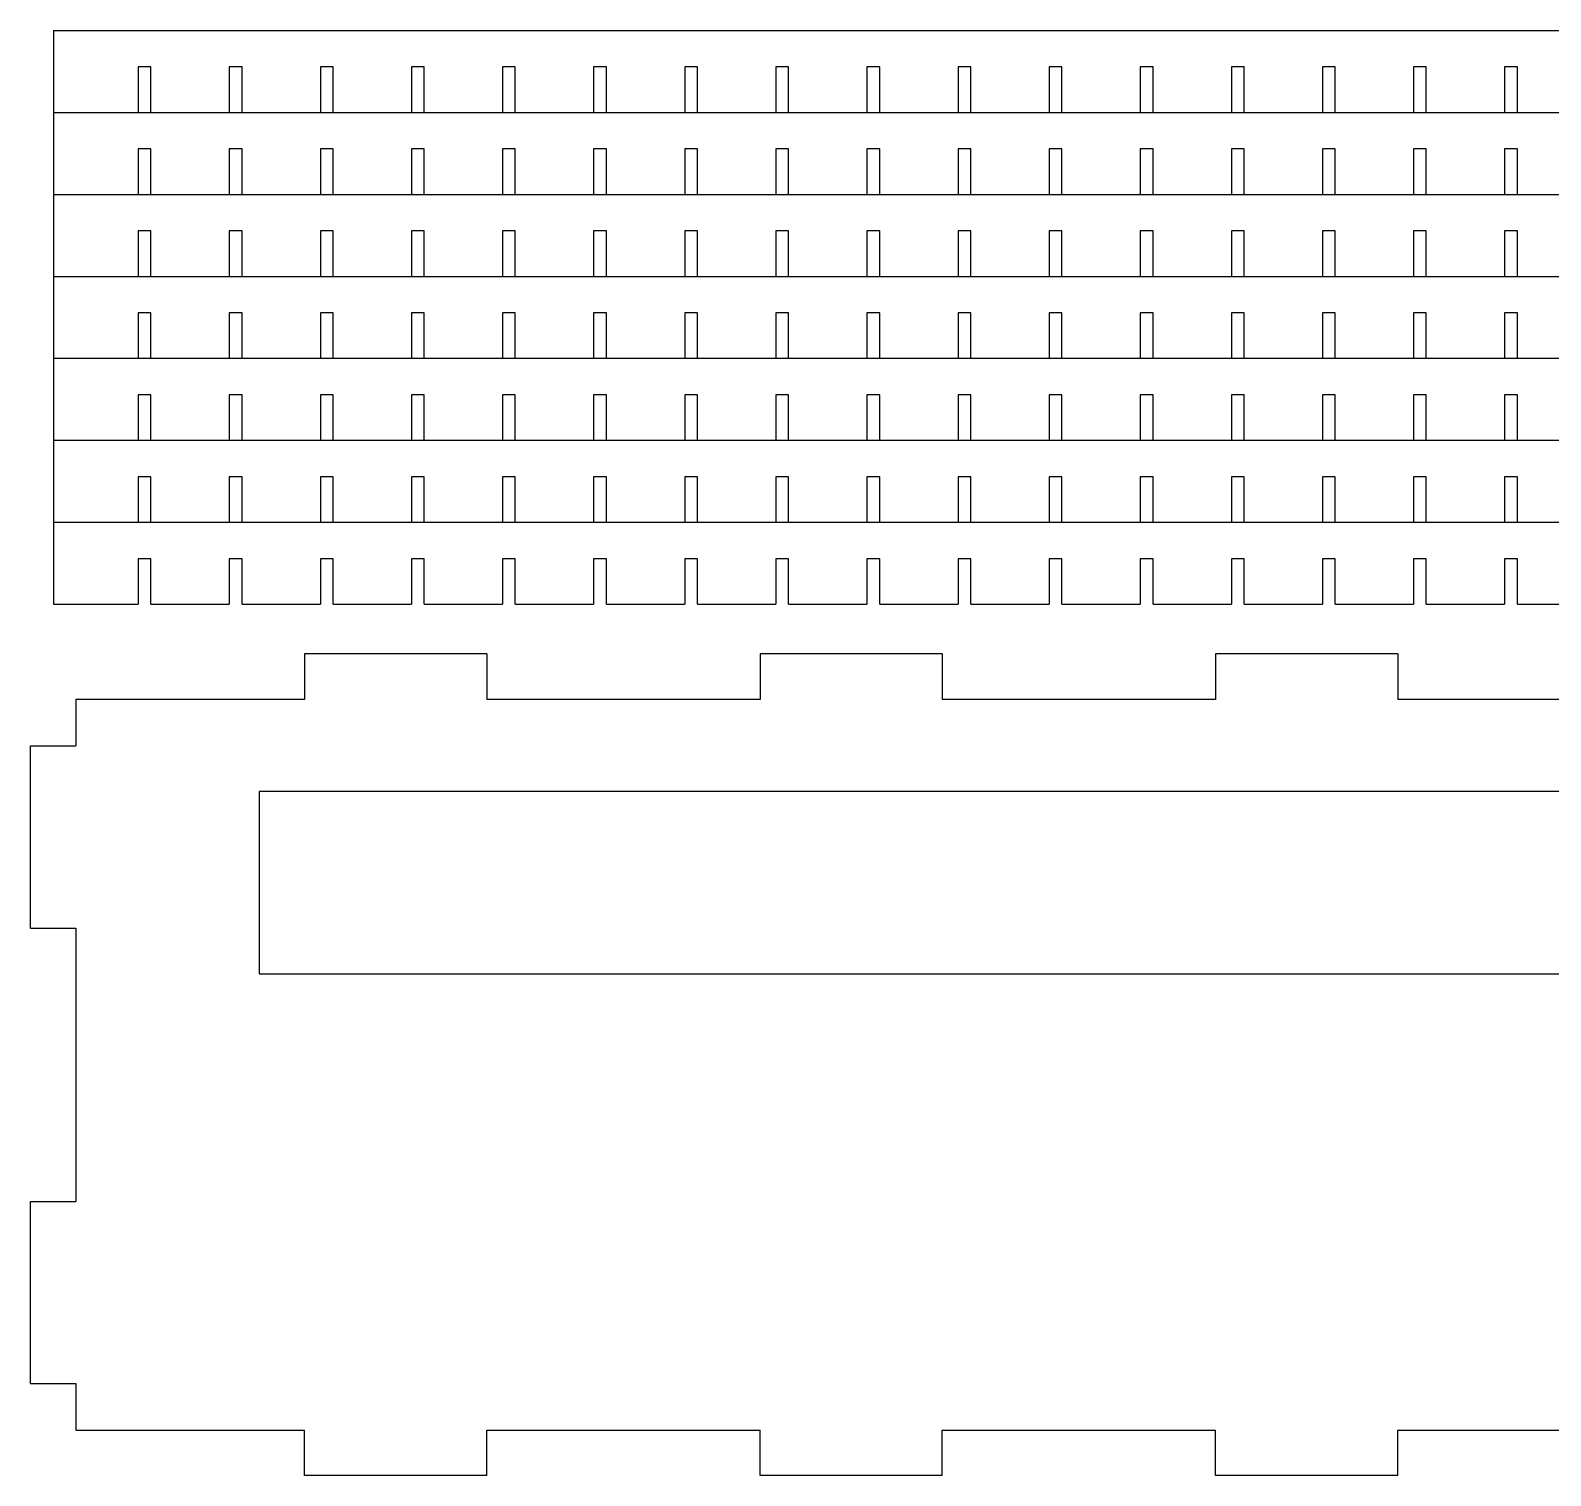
# Model space of a CAD drawing. Header units: millimetres. Extents: x 131 to 461, y 86 to 340.
# Drawn here: x 130.5 to 297.4, y 86.1 to 244.7 of the extents above; entities that cross this region are included whole.
import ezdxf

# ---------------------------------------------------------------- set-up
doc = ezdxf.new("R2010")
doc.units = ezdxf.units.MM

msp = doc.modelspace()

# ---------------------------------------------------------------- linework, layer by layer
at = {"color": 7, "linetype": 'Continuous', "lineweight": 25}
for p, q in [((133.04, 244.71), (453.04, 244.71)), ((133.04, 244.71), (133.04, 235.71)), ((143.74, 240.71), (142.34, 240.71)), ((142.34, 240.71), (142.34, 235.71)), ((143.74, 235.71), (143.74, 240.71)), ((153.74, 240.71), (152.34, 240.71)), ((152.34, 240.71), (152.34, 235.71)), ((153.74, 235.71), (153.74, 240.71)), ((163.74, 240.71), (162.34, 240.71)), ((162.34, 240.71), (162.34, 235.71)), ((163.74, 235.71), (163.74, 240.71)), ((173.74, 240.71), (172.34, 240.71)), ((172.34, 240.71), (172.34, 235.71)), ((173.74, 235.71), (173.74, 240.71)), ((183.74, 240.71), (182.34, 240.71)), ((182.34, 240.71), (182.34, 235.71)), ((183.74, 235.71), (183.74, 240.71)), ((193.74, 240.71), (192.34, 240.71)), ((192.34, 240.71), (192.34, 235.71)), ((193.74, 235.71), (193.74, 240.71)), ((203.74, 240.71), (202.34, 240.71)), ((202.34, 240.71), (202.34, 235.71)), ((203.74, 235.71), (203.74, 240.71)), ((213.74, 240.71), (212.34, 240.71)), ((212.34, 240.71), (212.34, 235.71)), ((213.74, 235.71), (213.74, 240.71)), ((223.74, 240.71), (222.34, 240.71)), ((222.34, 240.71), (222.34, 235.71)), ((223.74, 235.71), (223.74, 240.71)), ((233.74, 240.71), (232.34, 240.71)), ((232.34, 240.71), (232.34, 235.71)), ((233.74, 235.71), (233.74, 240.71)), ((243.74, 240.71), (242.34, 240.71)), ((242.34, 240.71), (242.34, 235.71)), ((243.74, 235.71), (243.74, 240.71)), ((253.74, 240.71), (252.34, 240.71)), ((252.34, 240.71), (252.34, 235.71)), ((253.74, 235.71), (253.74, 240.71)), ((263.74, 240.71), (262.34, 240.71)), ((262.34, 240.71), (262.34, 235.71)), ((263.74, 235.71), (263.74, 240.71)), ((273.74, 240.71), (272.34, 240.71)), ((272.34, 240.71), (272.34, 235.71)), ((273.74, 235.71), (273.74, 240.71)), ((283.74, 240.71), (282.34, 240.71)), ((282.34, 240.71), (282.34, 235.71)), ((283.74, 235.71), (283.74, 240.71)), ((293.74, 240.71), (292.34, 240.71)), ((292.34, 240.71), (292.34, 235.71)), ((293.74, 235.71), (293.74, 240.71)), ((133.04, 235.71), (142.34, 235.71)), ((133.04, 235.71), (453.04, 235.71)), ((133.04, 235.71), (133.04, 226.71)), ((143.74, 235.71), (152.34, 235.71)), ((153.74, 235.71), (162.34, 235.71)), ((163.74, 235.71), (172.34, 235.71)), ((173.74, 235.71), (182.34, 235.71)), ((183.74, 235.71), (192.34, 235.71)), ((193.74, 235.71), (202.34, 235.71)), ((203.74, 235.71), (212.34, 235.71)), ((213.74, 235.71), (222.34, 235.71)), ((223.74, 235.71), (232.34, 235.71)), ((233.74, 235.71), (242.34, 235.71)), ((243.74, 235.71), (252.34, 235.71)), ((253.74, 235.71), (262.34, 235.71)), ((263.74, 235.71), (272.34, 235.71)), ((273.74, 235.71), (282.34, 235.71)), ((283.74, 235.71), (292.34, 235.71)), ((293.74, 235.71), (302.34, 235.71)), ((143.74, 231.71), (142.34, 231.71)), ((142.34, 231.71), (142.34, 226.71)), ((143.74, 226.71), (143.74, 231.71)), ((153.74, 231.71), (152.34, 231.71)), ((152.34, 231.71), (152.34, 226.71)), ((153.74, 226.71), (153.74, 231.71)), ((163.74, 231.71), (162.34, 231.71)), ((162.34, 231.71), (162.34, 226.71)), ((163.74, 226.71), (163.74, 231.71)), ((173.74, 231.71), (172.34, 231.71)), ((172.34, 231.71), (172.34, 226.71)), ((173.74, 226.71), (173.74, 231.71)), ((183.74, 231.71), (182.34, 231.71)), ((182.34, 231.71), (182.34, 226.71)), ((183.74, 226.71), (183.74, 231.71)), ((193.74, 231.71), (192.34, 231.71)), ((192.34, 231.71), (192.34, 226.71)), ((193.74, 226.71), (193.74, 231.71)), ((203.74, 231.71), (202.34, 231.71)), ((202.34, 231.71), (202.34, 226.71)), ((203.74, 226.71), (203.74, 231.71)), ((213.74, 231.71), (212.34, 231.71)), ((212.34, 231.71), (212.34, 226.71)), ((213.74, 226.71), (213.74, 231.71)), ((223.74, 231.71), (222.34, 231.71)), ((222.34, 231.71), (222.34, 226.71)), ((223.74, 226.71), (223.74, 231.71)), ((233.74, 231.71), (232.34, 231.71)), ((232.34, 231.71), (232.34, 226.71)), ((233.74, 226.71), (233.74, 231.71)), ((243.74, 231.71), (242.34, 231.71)), ((242.34, 231.71), (242.34, 226.71)), ((243.74, 226.71), (243.74, 231.71)), ((253.74, 231.71), (252.34, 231.71)), ((252.34, 231.71), (252.34, 226.71)), ((253.74, 226.71), (253.74, 231.71)), ((263.74, 231.71), (262.34, 231.71)), ((262.34, 231.71), (262.34, 226.71)), ((263.74, 226.71), (263.74, 231.71)), ((273.74, 231.71), (272.34, 231.71)), ((272.34, 231.71), (272.34, 226.71)), ((273.74, 226.71), (273.74, 231.71)), ((283.74, 231.71), (282.34, 231.71)), ((282.34, 231.71), (282.34, 226.71)), ((283.74, 226.71), (283.74, 231.71)), ((293.74, 231.71), (292.34, 231.71)), ((292.34, 231.71), (292.34, 226.71)), ((293.74, 226.71), (293.74, 231.71)), ((133.04, 226.71), (453.04, 226.71)), ((133.04, 226.71), (133.04, 217.71)), ((133.04, 226.71), (142.34, 226.71)), ((143.74, 226.71), (152.34, 226.71)), ((153.74, 226.71), (162.34, 226.71)), ((163.74, 226.71), (172.34, 226.71)), ((173.74, 226.71), (182.34, 226.71)), ((183.74, 226.71), (192.34, 226.71)), ((193.74, 226.71), (202.34, 226.71)), ((203.74, 226.71), (212.34, 226.71)), ((213.74, 226.71), (222.34, 226.71)), ((223.74, 226.71), (232.34, 226.71)), ((233.74, 226.71), (242.34, 226.71)), ((243.74, 226.71), (252.34, 226.71)), ((253.74, 226.71), (262.34, 226.71)), ((263.74, 226.71), (272.34, 226.71)), ((273.74, 226.71), (282.34, 226.71)), ((283.74, 226.71), (292.34, 226.71)), ((293.74, 226.71), (302.34, 226.71)), ((143.74, 222.71), (142.34, 222.71)), ((142.34, 222.71), (142.34, 217.71)), ((143.74, 217.71), (143.74, 222.71)), ((153.74, 222.71), (152.34, 222.71)), ((152.34, 222.71), (152.34, 217.71)), ((153.74, 217.71), (153.74, 222.71)), ((163.74, 222.71), (162.34, 222.71)), ((162.34, 222.71), (162.34, 217.71)), ((163.74, 217.71), (163.74, 222.71)), ((173.74, 222.71), (172.34, 222.71)), ((172.34, 222.71), (172.34, 217.71)), ((173.74, 217.71), (173.74, 222.71)), ((183.74, 222.71), (182.34, 222.71)), ((182.34, 222.71), (182.34, 217.71)), ((183.74, 217.71), (183.74, 222.71)), ((193.74, 222.71), (192.34, 222.71)), ((192.34, 222.71), (192.34, 217.71)), ((193.74, 217.71), (193.74, 222.71)), ((203.74, 222.71), (202.34, 222.71)), ((202.34, 222.71), (202.34, 217.71)), ((203.74, 217.71), (203.74, 222.71)), ((213.74, 222.71), (212.34, 222.71)), ((212.34, 222.71), (212.34, 217.71)), ((213.74, 217.71), (213.74, 222.71)), ((223.74, 222.71), (222.34, 222.71)), ((222.34, 222.71), (222.34, 217.71)), ((223.74, 217.71), (223.74, 222.71)), ((233.74, 222.71), (232.34, 222.71)), ((232.34, 222.71), (232.34, 217.71)), ((233.74, 217.71), (233.74, 222.71)), ((243.74, 222.71), (242.34, 222.71)), ((242.34, 222.71), (242.34, 217.71)), ((243.74, 217.71), (243.74, 222.71)), ((253.74, 222.71), (252.34, 222.71)), ((252.34, 222.71), (252.34, 217.71)), ((253.74, 217.71), (253.74, 222.71)), ((263.74, 222.71), (262.34, 222.71)), ((262.34, 222.71), (262.34, 217.71)), ((263.74, 217.71), (263.74, 222.71)), ((273.74, 222.71), (272.34, 222.71)), ((272.34, 222.71), (272.34, 217.71)), ((273.74, 217.71), (273.74, 222.71)), ((283.74, 222.71), (282.34, 222.71)), ((282.34, 222.71), (282.34, 217.71)), ((283.74, 217.71), (283.74, 222.71)), ((293.74, 222.71), (292.34, 222.71)), ((292.34, 222.71), (292.34, 217.71)), ((293.74, 217.71), (293.74, 222.71)), ((133.04, 217.71), (142.34, 217.71)), ((133.04, 217.71), (453.04, 217.71)), ((133.04, 217.71), (133.04, 208.71)), ((143.74, 217.71), (152.34, 217.71)), ((153.74, 217.71), (162.34, 217.71)), ((163.74, 217.71), (172.34, 217.71)), ((173.74, 217.71), (182.34, 217.71)), ((183.74, 217.71), (192.34, 217.71)), ((193.74, 217.71), (202.34, 217.71)), ((203.74, 217.71), (212.34, 217.71)), ((213.74, 217.71), (222.34, 217.71)), ((223.74, 217.71), (232.34, 217.71)), ((233.74, 217.71), (242.34, 217.71)), ((243.74, 217.71), (252.34, 217.71)), ((253.74, 217.71), (262.34, 217.71)), ((263.74, 217.71), (272.34, 217.71)), ((273.74, 217.71), (282.34, 217.71)), ((283.74, 217.71), (292.34, 217.71)), ((293.74, 217.71), (302.34, 217.71)), ((143.74, 213.71), (142.34, 213.71)), ((142.34, 213.71), (142.34, 208.71)), ((143.74, 208.71), (143.74, 213.71)), ((153.74, 213.71), (152.34, 213.71)), ((152.34, 213.71), (152.34, 208.71)), ((153.74, 208.71), (153.74, 213.71)), ((163.74, 213.71), (162.34, 213.71)), ((162.34, 213.71), (162.34, 208.71)), ((163.74, 208.71), (163.74, 213.71)), ((173.74, 213.71), (172.34, 213.71)), ((172.34, 213.71), (172.34, 208.71)), ((173.74, 208.71), (173.74, 213.71)), ((183.74, 213.71), (182.34, 213.71)), ((182.34, 213.71), (182.34, 208.71)), ((183.74, 208.71), (183.74, 213.71)), ((193.74, 213.71), (192.34, 213.71)), ((192.34, 213.71), (192.34, 208.71)), ((193.74, 208.71), (193.74, 213.71)), ((203.74, 213.71), (202.34, 213.71)), ((202.34, 213.71), (202.34, 208.71)), ((203.74, 208.71), (203.74, 213.71)), ((213.74, 213.71), (212.34, 213.71)), ((212.34, 213.71), (212.34, 208.71)), ((213.74, 208.71), (213.74, 213.71)), ((223.74, 213.71), (222.34, 213.71)), ((222.34, 213.71), (222.34, 208.71)), ((223.74, 208.71), (223.74, 213.71)), ((233.74, 213.71), (232.34, 213.71)), ((232.34, 213.71), (232.34, 208.71)), ((233.74, 208.71), (233.74, 213.71)), ((243.74, 213.71), (242.34, 213.71)), ((242.34, 213.71), (242.34, 208.71)), ((243.74, 208.71), (243.74, 213.71)), ((253.74, 213.71), (252.34, 213.71)), ((252.34, 213.71), (252.34, 208.71)), ((253.74, 208.71), (253.74, 213.71)), ((263.74, 213.71), (262.34, 213.71)), ((262.34, 213.71), (262.34, 208.71)), ((263.74, 208.71), (263.74, 213.71)), ((273.74, 213.71), (272.34, 213.71)), ((272.34, 213.71), (272.34, 208.71)), ((273.74, 208.71), (273.74, 213.71)), ((283.74, 213.71), (282.34, 213.71)), ((282.34, 213.71), (282.34, 208.71)), ((283.74, 208.71), (283.74, 213.71)), ((293.74, 213.71), (292.34, 213.71)), ((292.34, 213.71), (292.34, 208.71)), ((293.74, 208.71), (293.74, 213.71)), ((133.04, 208.71), (133.04, 199.71)), ((133.04, 208.71), (453.04, 208.71)), ((133.04, 208.71), (142.34, 208.71)), ((143.74, 208.71), (152.34, 208.71)), ((153.74, 208.71), (162.34, 208.71)), ((163.74, 208.71), (172.34, 208.71)), ((173.74, 208.71), (182.34, 208.71)), ((183.74, 208.71), (192.34, 208.71)), ((193.74, 208.71), (202.34, 208.71)), ((203.74, 208.71), (212.34, 208.71)), ((213.74, 208.71), (222.34, 208.71)), ((223.74, 208.71), (232.34, 208.71)), ((233.74, 208.71), (242.34, 208.71)), ((243.74, 208.71), (252.34, 208.71)), ((253.74, 208.71), (262.34, 208.71)), ((263.74, 208.71), (272.34, 208.71)), ((273.74, 208.71), (282.34, 208.71)), ((283.74, 208.71), (292.34, 208.71)), ((293.74, 208.71), (302.34, 208.71)), ((143.74, 204.71), (142.34, 204.71)), ((142.34, 204.71), (142.34, 199.71)), ((143.74, 199.71), (143.74, 204.71)), ((153.74, 204.71), (152.34, 204.71)), ((152.34, 204.71), (152.34, 199.71)), ((153.74, 199.71), (153.74, 204.71)), ((163.74, 204.71), (162.34, 204.71)), ((162.34, 204.71), (162.34, 199.71)), ((163.74, 199.71), (163.74, 204.71)), ((173.74, 204.71), (172.34, 204.71)), ((172.34, 204.71), (172.34, 199.71)), ((173.74, 199.71), (173.74, 204.71)), ((183.74, 204.71), (182.34, 204.71)), ((182.34, 204.71), (182.34, 199.71)), ((183.74, 199.71), (183.74, 204.71)), ((193.74, 204.71), (192.34, 204.71)), ((192.34, 204.71), (192.34, 199.71)), ((193.74, 199.71), (193.74, 204.71)), ((203.74, 204.71), (202.34, 204.71)), ((202.34, 204.71), (202.34, 199.71)), ((203.74, 199.71), (203.74, 204.71)), ((213.74, 204.71), (212.34, 204.71)), ((212.34, 204.71), (212.34, 199.71)), ((213.74, 199.71), (213.74, 204.71)), ((223.74, 204.71), (222.34, 204.71)), ((222.34, 204.71), (222.34, 199.71)), ((223.74, 199.71), (223.74, 204.71)), ((233.74, 204.71), (232.34, 204.71)), ((232.34, 204.71), (232.34, 199.71)), ((233.74, 199.71), (233.74, 204.71)), ((243.74, 204.71), (242.34, 204.71)), ((242.34, 204.71), (242.34, 199.71)), ((243.74, 199.71), (243.74, 204.71)), ((253.74, 204.71), (252.34, 204.71)), ((252.34, 204.71), (252.34, 199.71)), ((253.74, 199.71), (253.74, 204.71)), ((263.74, 204.71), (262.34, 204.71)), ((262.34, 204.71), (262.34, 199.71)), ((263.74, 199.71), (263.74, 204.71)), ((273.74, 204.71), (272.34, 204.71)), ((272.34, 204.71), (272.34, 199.71)), ((273.74, 199.71), (273.74, 204.71)), ((283.74, 204.71), (282.34, 204.71)), ((282.34, 204.71), (282.34, 199.71)), ((283.74, 199.71), (283.74, 204.71)), ((293.74, 204.71), (292.34, 204.71)), ((292.34, 204.71), (292.34, 199.71)), ((293.74, 199.71), (293.74, 204.71)), ((133.04, 199.71), (142.34, 199.71)), ((133.04, 199.71), (133.04, 190.71)), ((133.04, 199.71), (453.04, 199.71)), ((143.74, 199.71), (152.34, 199.71)), ((153.74, 199.71), (162.34, 199.71)), ((163.74, 199.71), (172.34, 199.71)), ((173.74, 199.71), (182.34, 199.71)), ((183.74, 199.71), (192.34, 199.71)), ((193.74, 199.71), (202.34, 199.71)), ((203.74, 199.71), (212.34, 199.71)), ((213.74, 199.71), (222.34, 199.71)), ((223.74, 199.71), (232.34, 199.71)), ((233.74, 199.71), (242.34, 199.71)), ((243.74, 199.71), (252.34, 199.71)), ((253.74, 199.71), (262.34, 199.71)), ((263.74, 199.71), (272.34, 199.71)), ((273.74, 199.71), (282.34, 199.71)), ((283.74, 199.71), (292.34, 199.71)), ((293.74, 199.71), (302.34, 199.71)), ((143.74, 195.71), (142.34, 195.71)), ((142.34, 195.71), (142.34, 190.71)), ((143.74, 190.71), (143.74, 195.71)), ((153.74, 195.71), (152.34, 195.71)), ((152.34, 195.71), (152.34, 190.71)), ((153.74, 190.71), (153.74, 195.71)), ((163.74, 195.71), (162.34, 195.71)), ((162.34, 195.71), (162.34, 190.71)), ((163.74, 190.71), (163.74, 195.71)), ((173.74, 195.71), (172.34, 195.71)), ((172.34, 195.71), (172.34, 190.71)), ((173.74, 190.71), (173.74, 195.71)), ((183.74, 195.71), (182.34, 195.71)), ((182.34, 195.71), (182.34, 190.71)), ((183.74, 190.71), (183.74, 195.71)), ((193.74, 195.71), (192.34, 195.71)), ((192.34, 195.71), (192.34, 190.71)), ((193.74, 190.71), (193.74, 195.71)), ((203.74, 195.71), (202.34, 195.71)), ((202.34, 195.71), (202.34, 190.71)), ((203.74, 190.71), (203.74, 195.71)), ((213.74, 195.71), (212.34, 195.71)), ((212.34, 195.71), (212.34, 190.71)), ((213.74, 190.71), (213.74, 195.71)), ((223.74, 195.71), (222.34, 195.71)), ((222.34, 195.71), (222.34, 190.71)), ((223.74, 190.71), (223.74, 195.71)), ((233.74, 195.71), (232.34, 195.71)), ((232.34, 195.71), (232.34, 190.71)), ((233.74, 190.71), (233.74, 195.71)), ((243.74, 195.71), (242.34, 195.71)), ((242.34, 195.71), (242.34, 190.71)), ((243.74, 190.71), (243.74, 195.71)), ((253.74, 195.71), (252.34, 195.71)), ((252.34, 195.71), (252.34, 190.71)), ((253.74, 190.71), (253.74, 195.71)), ((263.74, 195.71), (262.34, 195.71)), ((262.34, 195.71), (262.34, 190.71)), ((263.74, 190.71), (263.74, 195.71)), ((273.74, 195.71), (272.34, 195.71)), ((272.34, 195.71), (272.34, 190.71)), ((273.74, 190.71), (273.74, 195.71)), ((283.74, 195.71), (282.34, 195.71)), ((282.34, 195.71), (282.34, 190.71)), ((283.74, 190.71), (283.74, 195.71)), ((293.74, 195.71), (292.34, 195.71)), ((292.34, 195.71), (292.34, 190.71)), ((293.74, 190.71), (293.74, 195.71)), ((133.04, 190.71), (453.04, 190.71)), ((133.04, 190.71), (133.04, 181.71)), ((133.04, 190.71), (142.34, 190.71)), ((143.74, 190.71), (152.34, 190.71)), ((153.74, 190.71), (162.34, 190.71)), ((163.74, 190.71), (172.34, 190.71)), ((173.74, 190.71), (182.34, 190.71)), ((183.74, 190.71), (192.34, 190.71)), ((193.74, 190.71), (202.34, 190.71)), ((203.74, 190.71), (212.34, 190.71)), ((213.74, 190.71), (222.34, 190.71)), ((223.74, 190.71), (232.34, 190.71)), ((233.74, 190.71), (242.34, 190.71)), ((243.74, 190.71), (252.34, 190.71)), ((253.74, 190.71), (262.34, 190.71)), ((263.74, 190.71), (272.34, 190.71)), ((273.74, 190.71), (282.34, 190.71)), ((283.74, 190.71), (292.34, 190.71)), ((293.74, 190.71), (302.34, 190.71)), ((143.74, 186.71), (142.34, 186.71)), ((142.34, 186.71), (142.34, 181.71)), ((143.74, 181.71), (143.74, 186.71)), ((153.74, 186.71), (152.34, 186.71)), ((152.34, 186.71), (152.34, 181.71)), ((153.74, 181.71), (153.74, 186.71)), ((163.74, 186.71), (162.34, 186.71)), ((162.34, 186.71), (162.34, 181.71)), ((163.74, 181.71), (163.74, 186.71)), ((173.74, 186.71), (172.34, 186.71)), ((172.34, 186.71), (172.34, 181.71)), ((173.74, 181.71), (173.74, 186.71)), ((183.74, 186.71), (182.34, 186.71)), ((182.34, 186.71), (182.34, 181.71)), ((183.74, 181.71), (183.74, 186.71)), ((193.74, 186.71), (192.34, 186.71)), ((192.34, 186.71), (192.34, 181.71)), ((193.74, 181.71), (193.74, 186.71)), ((203.74, 186.71), (202.34, 186.71)), ((202.34, 186.71), (202.34, 181.71)), ((203.74, 181.71), (203.74, 186.71)), ((213.74, 186.71), (212.34, 186.71)), ((212.34, 186.71), (212.34, 181.71)), ((213.74, 181.71), (213.74, 186.71)), ((223.74, 186.71), (222.34, 186.71)), ((222.34, 186.71), (222.34, 181.71)), ((223.74, 181.71), (223.74, 186.71)), ((233.74, 186.71), (232.34, 186.71)), ((232.34, 186.71), (232.34, 181.71)), ((233.74, 181.71), (233.74, 186.71)), ((243.74, 186.71), (242.34, 186.71)), ((242.34, 186.71), (242.34, 181.71)), ((243.74, 181.71), (243.74, 186.71)), ((253.74, 186.71), (252.34, 186.71)), ((252.34, 186.71), (252.34, 181.71)), ((253.74, 181.71), (253.74, 186.71)), ((263.74, 186.71), (262.34, 186.71)), ((262.34, 186.71), (262.34, 181.71)), ((263.74, 181.71), (263.74, 186.71)), ((273.74, 186.71), (272.34, 186.71)), ((272.34, 186.71), (272.34, 181.71)), ((273.74, 181.71), (273.74, 186.71)), ((283.74, 186.71), (282.34, 186.71)), ((282.34, 186.71), (282.34, 181.71)), ((283.74, 181.71), (283.74, 186.71)), ((293.74, 186.71), (292.34, 186.71)), ((292.34, 186.71), (292.34, 181.71)), ((293.74, 181.71), (293.74, 186.71)), ((133.04, 181.71), (142.34, 181.71)), ((143.74, 181.71), (152.34, 181.71)), ((153.74, 181.71), (162.34, 181.71)), ((163.74, 181.71), (172.34, 181.71)), ((173.74, 181.71), (182.34, 181.71)), ((183.74, 181.71), (192.34, 181.71)), ((193.74, 181.71), (202.34, 181.71)), ((203.74, 181.71), (212.34, 181.71)), ((213.74, 181.71), (222.34, 181.71)), ((223.74, 181.71), (232.34, 181.71)), ((233.74, 181.71), (242.34, 181.71)), ((243.74, 181.71), (252.34, 181.71)), ((253.74, 181.71), (262.34, 181.71)), ((263.74, 181.71), (272.34, 181.71)), ((273.74, 181.71), (282.34, 181.71)), ((283.74, 181.71), (292.34, 181.71)), ((293.74, 181.71), (302.34, 181.71)), ((160.61, 176.25), (160.61, 171.25)), ((180.61, 176.25), (160.61, 176.25)), ((180.61, 176.25), (180.61, 171.25)), ((210.61, 176.25), (210.61, 171.25)), ((230.61, 176.25), (210.61, 176.25)), ((230.61, 176.25), (230.61, 171.25)), ((260.61, 176.25), (260.61, 171.25)), ((280.61, 176.25), (260.61, 176.25)), ((280.61, 176.25), (280.61, 171.25)), ((135.51, 171.25), (135.51, 166.15)), ((160.61, 171.25), (135.51, 171.25)), ((210.61, 171.25), (180.61, 171.25)), ((260.61, 171.25), (230.61, 171.25)), ((310.61, 171.25), (280.61, 171.25)), ((130.51, 146.15), (130.51, 166.15)), ((130.51, 166.15), (135.51, 166.15)), ((435.61, 161.15), (155.61, 161.15)), ((155.61, 161.15), (155.61, 141.15)), ((130.51, 146.15), (135.51, 146.15)), ((135.51, 146.15), (135.51, 116.15)), ((155.61, 141.15), (435.61, 141.15)), ((130.51, 96.15), (130.51, 116.15)), ((130.51, 116.15), (135.51, 116.15)), ((130.51, 96.15), (135.51, 96.15)), ((135.51, 96.15), (135.51, 91.05)), ((135.51, 91.05), (160.61, 91.05)), ((160.61, 86.05), (160.61, 91.05)), ((180.61, 91.05), (210.61, 91.05)), ((180.61, 86.05), (180.61, 91.05)), ((210.61, 86.05), (210.61, 91.05)), ((230.61, 91.05), (260.61, 91.05)), ((230.61, 86.05), (230.61, 91.05)), ((260.61, 86.05), (260.61, 91.05)), ((280.61, 91.05), (310.61, 91.05)), ((280.61, 86.05), (280.61, 91.05)), ((180.61, 86.05), (160.61, 86.05)), ((230.61, 86.05), (210.61, 86.05)), ((280.61, 86.05), (260.61, 86.05))]:
    msp.add_line(p, q, dxfattribs=at)

doc.saveas('drawing.dxf')
